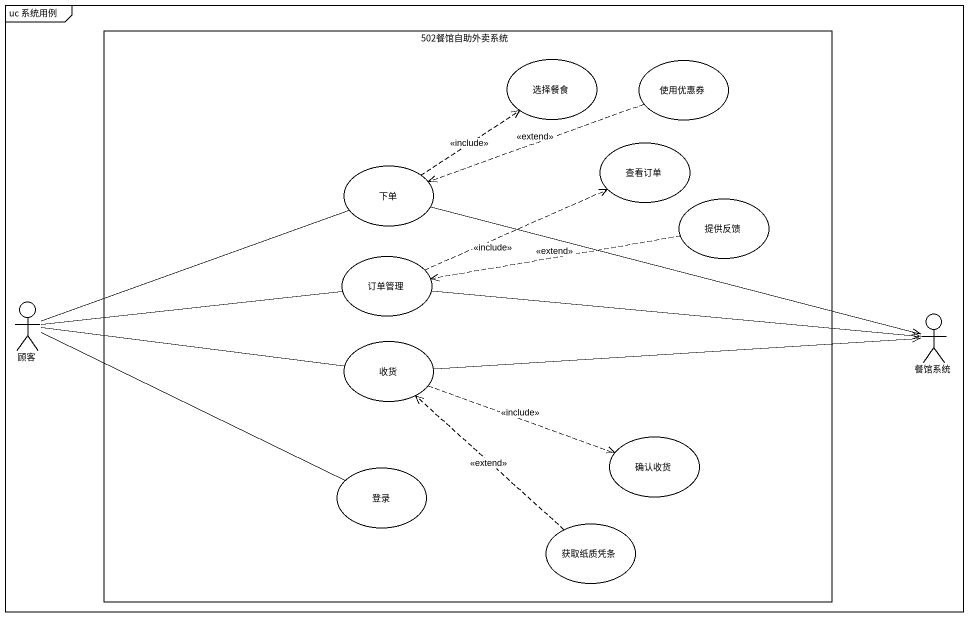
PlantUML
@startuml
mainframe uc 系统用例
rectangle "502餐馆自助外卖系统" as r502餐馆自助外卖系统 {
  usecase 选择餐食
  usecase 使用优惠券
  usecase 下单
  usecase 查看订单
  usecase 提供反馈
  usecase 订单管理
  usecase 收货
  usecase 确认收货
  usecase 登录
  usecase 获取纸质凭条
}
actor 顾客
actor 餐馆系统
使用优惠券 .left.> 下单 : <<extend>>
下单 .up.> 选择餐食 : <<include>>
下单 -right-> 餐馆系统
提供反馈 .left.> 订单管理 : <<extend>>
订单管理 .right.> 查看订单 : <<include>>
订单管理 -right-> 餐馆系统
顾客 -right- 下单
顾客 -right- 订单管理
顾客 -right- 收货
顾客 -right- 登录
收货 -right-> 餐馆系统
收货 .right.> 确认收货 : <<include>>
获取纸质凭条 .up.> 收货 : <<extend>>
@enduml
